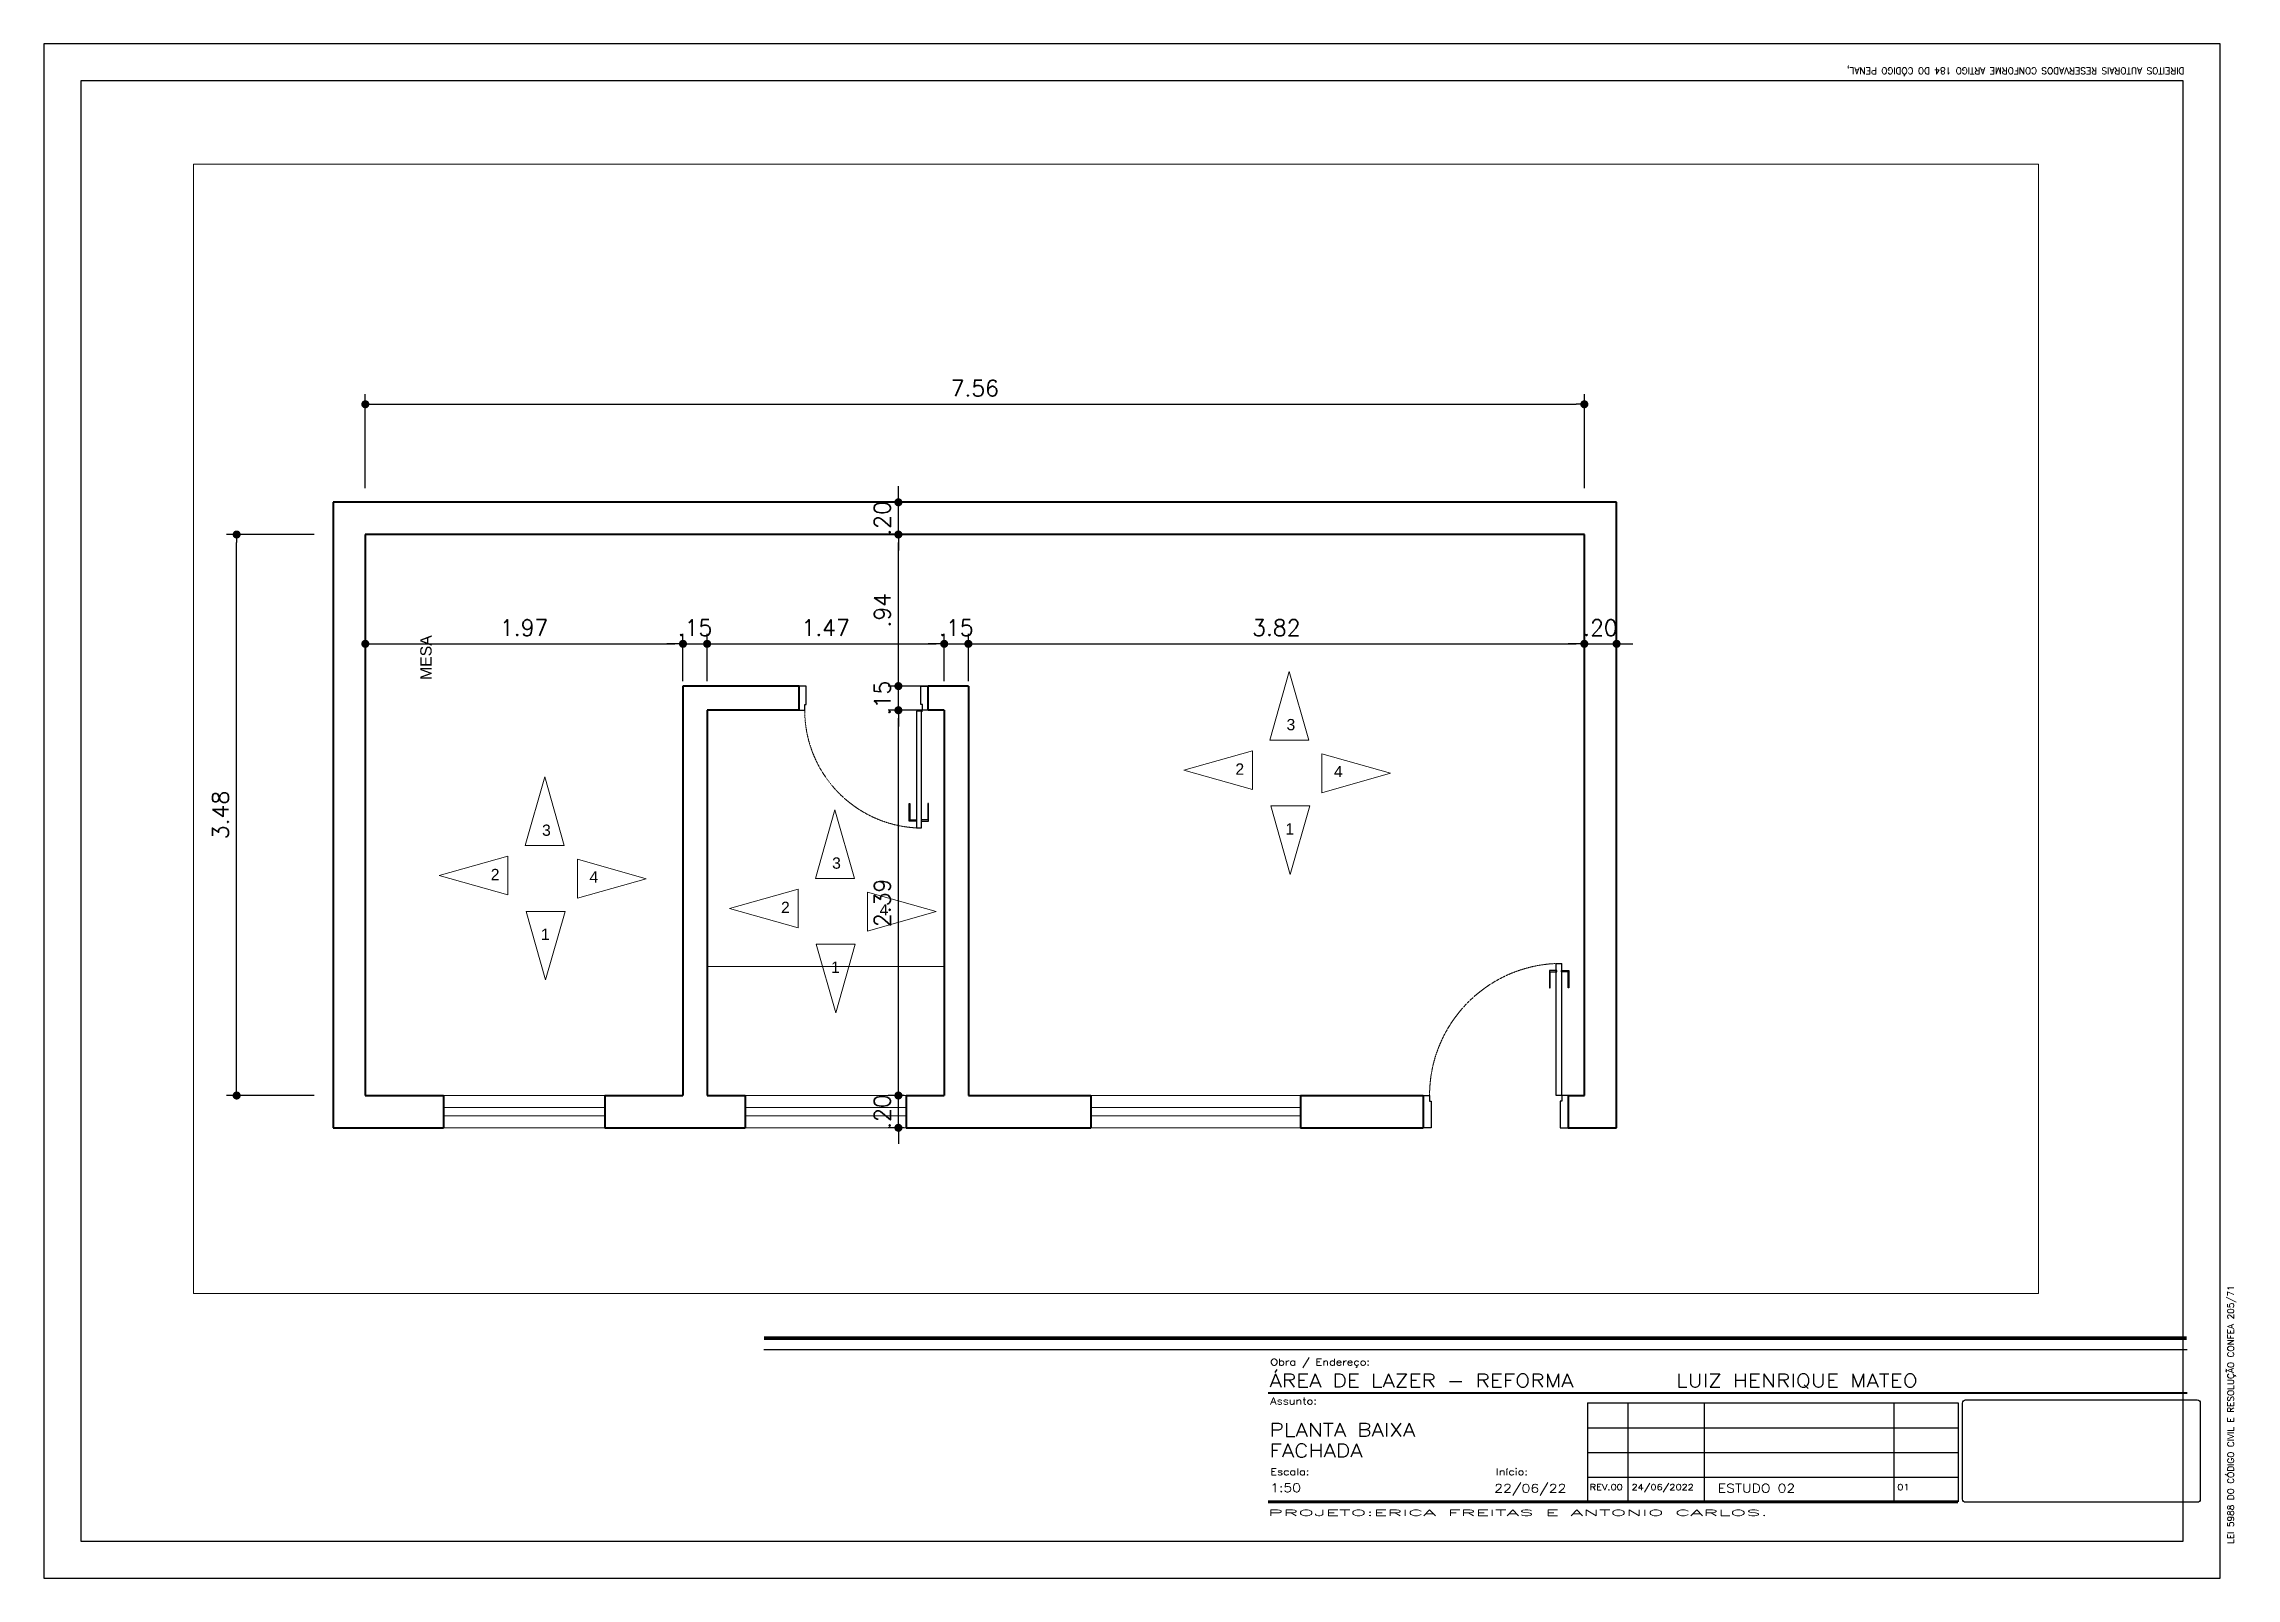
# Paper-space layout 'FL A3' of a CAD drawing. Header units: millimetres. Extents: x 527 to 938, y -35 to 253.
# The model-space entities are those that its viewports show. They can reach past a viewport. Long polylines and large blocks are cut down to what shows.
import ezdxf
from ezdxf.enums import TextEntityAlignment as Align

# ---------------------------------------------------------------- set-up
doc = ezdxf.new("R2010")
doc.units = ezdxf.units.MM
doc.header["$LTSCALE"] = 0.5
doc.header["$PDMODE"] = 3
doc.linetypes.add('HIDDEN', pattern=[0.375, 0.25, -0.125])
doc.linetypes.add('HIDDEN2', pattern=[4.7625, 3.175, -1.5875])
for name, color, linetype, lineweight in [('A-TRACEJADO', 251, 'HIDDEN2', 18), ('Alvenaria-alta', 5, 'Continuous', 50), ('Alvenaria-baixa', 3, 'Continuous', 20), ('ARQ cota externa', 1, 'Continuous', 15), ('ARQ Esquadria 2', 2, 'Continuous', 20), ('ARQ Mobiliario', 34, 'Continuous', 13), ('Linha-projeção', 8, 'HIDDEN', 15), ('TEXTO 01', 1, 'Continuous', 18)]:
    doc.layers.add(name, color=color, linetype=linetype, lineweight=lineweight)
for name, color, linetype in [('AI-Folha', 1, 'Continuous'), ('DETALHE', 2, 'Continuous'), ('PORTAS', 2, 'Continuous')]:
    doc.layers.add(name, color=color, linetype=linetype)
doc.layers.add('VIEW PORT', color=5, linetype='Continuous', plot=False)
doc.styles.add('arial 7', font='arial.ttf', dxfattribs={"height": 0.07})
doc.styles.add('CARIMBO', font='romans.shx')
doc.styles.add('ROMANS', font='romans.shx', dxfattribs={"height": 1.4})
doc.styles.add('RS', font='ROMANS.SHX', dxfattribs={"width": 1.1})
doc.styles.add('RS50', font='romans.shx', dxfattribs={"height": 0.1})
doc.dimstyles.new('Cota 50', dxfattribs={"dimscale": 0.05, "dimtxt": 0.1, "dimasz": 1, "dimexe": 1.25, "dimexo": 0.625, "dimgap": 1, "dimtad": 1, "dimzin": 4, "dimdsep": 46, "dimtxsty": 'RS50', "dimblk": 'DOT', "dimcen": 0.1, "dimclrd": 256, "dimclre": 256, "dimclrt": 256, "dimadec": 0, "dimazin": 0, "dimtfac": 1, "dimtix": 1, "dimtmove": 0, "dimatfit": 3, "dimldrblk": 'DOT', "dimfxl": 1.25, "dimarcsym": 0})

# ---------------------------------------------------------------- blocks, each defined once
blk = doc.blocks.new('_Dot')
at = {"color": 0, "linetype": 'ByBlock', "lineweight": -2}
blk.add_line((-0.5, 0), (-1, 0), dxfattribs=at)
at = {"color": 0, "linetype": 'ByBlock', "const_width": 0.5}
blk.add_lwpolyline([(-0.25, 0, 1), (0.25, 0, 1)], format="xyb", close=True, dxfattribs=at)
blk = doc.blocks.new('*D187')
at = {"layer": 'ARQ cota externa', "lineweight": -2, "transparency": 16777216}
for p, q in [((29.431, 51.399), (28.887, 51.399)), ((28.95, 47.969), (28.95, 51.349)), ((29.431, 47.919), (28.887, 47.919))]:
    blk.add_line(p, q, dxfattribs=at)
at = {"layer": 'DEFPOINTS', "color": 0, "transparency": 16777216}
for p in [(28.95, 51.399), (29.462, 51.399), (29.462, 47.919)]:
    blk.add_point(p, dxfattribs=at)
at = {"layer": 'ARQ cota externa', "lineweight": -2, "transparency": 16777216, "xscale": 0.05, "yscale": 0.05, "zscale": 0.05}
for p, rotation in [((28.95, 51.399), 90), ((28.95, 47.919), 270)]:
    blk.add_blockref('_Dot', p, dxfattribs=dict(at, rotation=rotation))
at = {"layer": 'ARQ cota externa', "transparency": 16777216, "insert": (28.85, 49.659), "char_height": 0.1, "attachment_point": 5, "rotation": 90, "style": 'RS50'}
blk.add_mtext('3.48', dxfattribs=at)
blk = doc.blocks.new('*D188')
at = {"layer": 'ARQ cota externa', "lineweight": -2, "transparency": 16777216}
for p, q in [((29.748, 51.686), (29.748, 52.27)), ((37.308, 51.686), (37.308, 52.27)), ((29.798, 52.207), (37.258, 52.207))]:
    blk.add_line(p, q, dxfattribs=at)
at = {"layer": 'DEFPOINTS', "color": 0, "transparency": 16777216}
for p in [(37.308, 52.207), (29.748, 51.654), (37.308, 51.654)]:
    blk.add_point(p, dxfattribs=at)
at = {"layer": 'ARQ cota externa', "lineweight": -2, "transparency": 16777216, "xscale": 0.05, "yscale": 0.05, "zscale": 0.05, "rotation": 180}
blk.add_blockref('_Dot', (29.748, 52.207), dxfattribs=at)
at = {"layer": 'ARQ cota externa', "lineweight": -2, "transparency": 16777216, "xscale": 0.05, "yscale": 0.05, "zscale": 0.05}
blk.add_blockref('_Dot', (37.308, 52.207), dxfattribs=at)
at = {"layer": 'ARQ cota externa', "transparency": 16777216, "insert": (33.528, 52.307), "char_height": 0.1, "attachment_point": 5, "style": 'RS50'}
blk.add_mtext('7.56', dxfattribs=at)
blk = doc.blocks.new('*D192')
at = {"layer": 'ARQ cota externa', "lineweight": -2, "transparency": 16777216}
for p, q in [((29.748, 50.597), (29.748, 50.783)), ((29.798, 50.721), (31.668, 50.721)), ((31.718, 50.49), (31.718, 50.783))]:
    blk.add_line(p, q, dxfattribs=at)
at = {"layer": 'DEFPOINTS', "color": 0, "transparency": 16777216}
for p in [(31.718, 50.721), (29.748, 50.566), (31.718, 50.459)]:
    blk.add_point(p, dxfattribs=at)
at = {"layer": 'ARQ cota externa', "lineweight": -2, "transparency": 16777216, "xscale": 0.05, "yscale": 0.05, "zscale": 0.05, "rotation": 180}
blk.add_blockref('_Dot', (29.748, 50.721), dxfattribs=at)
at = {"layer": 'ARQ cota externa', "lineweight": -2, "transparency": 16777216, "xscale": 0.05, "yscale": 0.05, "zscale": 0.05}
blk.add_blockref('_Dot', (31.718, 50.721), dxfattribs=at)
at = {"layer": 'ARQ cota externa', "transparency": 16777216, "insert": (30.733, 50.821), "char_height": 0.1, "attachment_point": 5, "style": 'RS50'}
blk.add_mtext('1.97', dxfattribs=at)
blk = doc.blocks.new('*D193')
at = {"layer": 'ARQ cota externa', "lineweight": -2, "transparency": 16777216}
for p, q in [((31.668, 50.721), (31.618, 50.721)), ((31.718, 50.49), (31.718, 50.783)), ((31.718, 50.721), (31.868, 50.721)), ((31.868, 50.49), (31.868, 50.783)), ((31.918, 50.721), (31.968, 50.721))]:
    blk.add_line(p, q, dxfattribs=at)
at = {"layer": 'DEFPOINTS', "color": 0, "transparency": 16777216}
for p in [(31.868, 50.721), (31.718, 50.459), (31.868, 50.459)]:
    blk.add_point(p, dxfattribs=at)
at = {"layer": 'ARQ cota externa', "lineweight": -2, "transparency": 16777216, "xscale": 0.05, "yscale": 0.05, "zscale": 0.05}
blk.add_blockref('_Dot', (31.718, 50.721), dxfattribs=at)
at = {"layer": 'ARQ cota externa', "lineweight": -2, "transparency": 16777216, "xscale": 0.05, "yscale": 0.05, "zscale": 0.05, "rotation": 180}
blk.add_blockref('_Dot', (31.868, 50.721), dxfattribs=at)
at = {"layer": 'ARQ cota externa', "transparency": 16777216, "insert": (31.793, 50.821), "char_height": 0.1, "attachment_point": 5, "style": 'RS50'}
blk.add_mtext('.15', dxfattribs=at)
blk = doc.blocks.new('*D189')
at = {"layer": 'ARQ cota externa', "lineweight": -2, "transparency": 16777216}
for p, q in [((31.868, 50.49), (31.868, 50.783)), ((31.918, 50.721), (33.288, 50.721)), ((33.338, 50.49), (33.338, 50.783))]:
    blk.add_line(p, q, dxfattribs=at)
at = {"layer": 'DEFPOINTS', "color": 0, "transparency": 16777216}
for p in [(33.338, 50.721), (31.868, 50.459), (33.338, 50.459)]:
    blk.add_point(p, dxfattribs=at)
at = {"layer": 'ARQ cota externa', "lineweight": -2, "transparency": 16777216, "xscale": 0.05, "yscale": 0.05, "zscale": 0.05, "rotation": 180}
blk.add_blockref('_Dot', (31.868, 50.721), dxfattribs=at)
at = {"layer": 'ARQ cota externa', "lineweight": -2, "transparency": 16777216, "xscale": 0.05, "yscale": 0.05, "zscale": 0.05}
blk.add_blockref('_Dot', (33.338, 50.721), dxfattribs=at)
at = {"layer": 'ARQ cota externa', "transparency": 16777216, "insert": (32.603, 50.821), "char_height": 0.1, "attachment_point": 5, "style": 'RS50'}
blk.add_mtext('1.47', dxfattribs=at)
blk = doc.blocks.new('*D194')
at = {"layer": 'ARQ cota externa', "lineweight": -2, "transparency": 16777216}
for p, q in [((33.288, 50.721), (33.238, 50.721)), ((33.338, 50.49), (33.338, 50.783)), ((33.338, 50.721), (33.488, 50.721)), ((33.488, 50.49), (33.488, 50.783)), ((33.538, 50.721), (33.588, 50.721))]:
    blk.add_line(p, q, dxfattribs=at)
at = {"layer": 'DEFPOINTS', "color": 0, "transparency": 16777216}
for p in [(33.488, 50.721), (33.338, 50.459), (33.488, 50.459)]:
    blk.add_point(p, dxfattribs=at)
at = {"layer": 'ARQ cota externa', "lineweight": -2, "transparency": 16777216, "xscale": 0.05, "yscale": 0.05, "zscale": 0.05}
blk.add_blockref('_Dot', (33.338, 50.721), dxfattribs=at)
at = {"layer": 'ARQ cota externa', "lineweight": -2, "transparency": 16777216, "xscale": 0.05, "yscale": 0.05, "zscale": 0.05, "rotation": 180}
blk.add_blockref('_Dot', (33.488, 50.721), dxfattribs=at)
at = {"layer": 'ARQ cota externa', "transparency": 16777216, "insert": (33.413, 50.821), "char_height": 0.1, "attachment_point": 5, "style": 'RS50'}
blk.add_mtext('.15', dxfattribs=at)
blk = doc.blocks.new('*D190')
at = {"layer": 'ARQ cota externa', "lineweight": -2, "transparency": 16777216}
for p, q in [((33.488, 50.49), (33.488, 50.783)), ((33.538, 50.721), (37.258, 50.721)), ((37.308, 50.49), (37.308, 50.783))]:
    blk.add_line(p, q, dxfattribs=at)
at = {"layer": 'DEFPOINTS', "color": 0, "transparency": 16777216}
for p in [(37.308, 50.721), (33.488, 50.459), (37.308, 50.459)]:
    blk.add_point(p, dxfattribs=at)
at = {"layer": 'ARQ cota externa', "lineweight": -2, "transparency": 16777216, "xscale": 0.05, "yscale": 0.05, "zscale": 0.05, "rotation": 180}
blk.add_blockref('_Dot', (33.488, 50.721), dxfattribs=at)
at = {"layer": 'ARQ cota externa', "lineweight": -2, "transparency": 16777216, "xscale": 0.05, "yscale": 0.05, "zscale": 0.05}
blk.add_blockref('_Dot', (37.308, 50.721), dxfattribs=at)
at = {"layer": 'ARQ cota externa', "transparency": 16777216, "insert": (35.398, 50.821), "char_height": 0.1, "attachment_point": 5, "style": 'RS50'}
blk.add_mtext('3.82', dxfattribs=at)
blk = doc.blocks.new('*D191')
at = {"layer": 'ARQ cota externa', "lineweight": -2, "transparency": 16777216}
for p, q in [((37.258, 50.721), (37.208, 50.721)), ((37.308, 50.49), (37.308, 50.783)), ((37.308, 50.721), (37.508, 50.721)), ((37.508, 50.752), (37.508, 50.783)), ((37.558, 50.721), (37.608, 50.721))]:
    blk.add_line(p, q, dxfattribs=at)
at = {"layer": 'DEFPOINTS', "color": 0, "transparency": 16777216}
for p in [(37.508, 50.721), (37.508, 50.721), (37.308, 50.459)]:
    blk.add_point(p, dxfattribs=at)
at = {"layer": 'ARQ cota externa', "lineweight": -2, "transparency": 16777216, "xscale": 0.05, "yscale": 0.05, "zscale": 0.05}
blk.add_blockref('_Dot', (37.308, 50.721), dxfattribs=at)
at = {"layer": 'ARQ cota externa', "lineweight": -2, "transparency": 16777216, "xscale": 0.05, "yscale": 0.05, "zscale": 0.05, "rotation": 180}
blk.add_blockref('_Dot', (37.508, 50.721), dxfattribs=at)
at = {"layer": 'ARQ cota externa', "transparency": 16777216, "insert": (37.408, 50.821), "char_height": 0.1, "attachment_point": 5, "style": 'RS50'}
blk.add_mtext('.20', dxfattribs=at)
blk = doc.blocks.new('*D182')
at = {"layer": 'ARQ cota externa', "lineweight": -2, "transparency": 16777216}
for p, q in [((33.054, 47.969), (33.054, 48.019)), ((33.089, 47.919), (32.991, 47.919)), ((33.054, 47.719), (33.054, 47.919)), ((33.089, 47.719), (32.991, 47.719)), ((33.054, 47.669), (33.054, 47.619))]:
    blk.add_line(p, q, dxfattribs=at)
at = {"layer": 'DEFPOINTS', "color": 0, "transparency": 16777216}
for p in [(33.054, 47.919), (33.121, 47.919), (33.121, 47.719)]:
    blk.add_point(p, dxfattribs=at)
at = {"layer": 'ARQ cota externa', "lineweight": -2, "transparency": 16777216, "xscale": 0.05, "yscale": 0.05, "zscale": 0.05}
for p, rotation in [((33.054, 47.919), 270), ((33.054, 47.719), 90)]:
    blk.add_blockref('_Dot', p, dxfattribs=dict(at, rotation=rotation))
at = {"layer": 'ARQ cota externa', "transparency": 16777216, "insert": (32.954, 47.819), "char_height": 0.1, "attachment_point": 5, "rotation": 90, "style": 'RS50'}
blk.add_mtext('.20', dxfattribs=at)
blk = doc.blocks.new('*D183')
at = {"layer": 'ARQ cota externa', "lineweight": -2, "transparency": 16777216}
for p, q in [((33.307, 50.309), (32.991, 50.309)), ((33.054, 47.969), (33.054, 50.259)), ((33.089, 47.919), (32.991, 47.919))]:
    blk.add_line(p, q, dxfattribs=at)
at = {"layer": 'DEFPOINTS', "color": 0, "transparency": 16777216}
for p in [(33.054, 50.309), (33.338, 50.309), (33.121, 47.919)]:
    blk.add_point(p, dxfattribs=at)
at = {"layer": 'ARQ cota externa', "lineweight": -2, "transparency": 16777216, "xscale": 0.05, "yscale": 0.05, "zscale": 0.05}
for p, rotation in [((33.054, 50.309), 90), ((33.054, 47.919), 270)]:
    blk.add_blockref('_Dot', p, dxfattribs=dict(at, rotation=rotation))
at = {"layer": 'ARQ cota externa', "transparency": 16777216, "insert": (32.954, 49.114), "char_height": 0.1, "attachment_point": 5, "rotation": 90, "style": 'RS50'}
blk.add_mtext('2.39', dxfattribs=at)
blk = doc.blocks.new('*D184')
at = {"layer": 'ARQ cota externa', "lineweight": -2, "transparency": 16777216}
for p, q in [((33.307, 50.459), (32.991, 50.459)), ((33.054, 50.509), (33.054, 50.559)), ((33.054, 50.309), (33.054, 50.459)), ((33.307, 50.309), (32.991, 50.309)), ((33.054, 50.259), (33.054, 50.209))]:
    blk.add_line(p, q, dxfattribs=at)
at = {"layer": 'DEFPOINTS', "color": 0, "transparency": 16777216}
for p in [(33.054, 50.459), (33.338, 50.459), (33.338, 50.309)]:
    blk.add_point(p, dxfattribs=at)
at = {"layer": 'ARQ cota externa', "lineweight": -2, "transparency": 16777216, "xscale": 0.05, "yscale": 0.05, "zscale": 0.05}
for p, rotation in [((33.054, 50.459), 270), ((33.054, 50.309), 90)]:
    blk.add_blockref('_Dot', p, dxfattribs=dict(at, rotation=rotation))
at = {"layer": 'ARQ cota externa', "transparency": 16777216, "insert": (32.954, 50.384), "char_height": 0.1, "attachment_point": 5, "rotation": 90, "style": 'RS50'}
blk.add_mtext('.15', dxfattribs=at)
blk = doc.blocks.new('*D185')
at = {"layer": 'ARQ cota externa', "lineweight": -2, "transparency": 16777216}
for p, q in [((33.023, 51.399), (32.991, 51.399)), ((33.054, 50.509), (33.054, 51.349)), ((33.307, 50.459), (32.991, 50.459))]:
    blk.add_line(p, q, dxfattribs=at)
at = {"layer": 'DEFPOINTS', "color": 0, "transparency": 16777216}
for p in [(33.054, 51.399), (33.054, 51.399), (33.338, 50.459)]:
    blk.add_point(p, dxfattribs=at)
at = {"layer": 'ARQ cota externa', "lineweight": -2, "transparency": 16777216, "xscale": 0.05, "yscale": 0.05, "zscale": 0.05}
for p, rotation in [((33.054, 51.399), 90), ((33.054, 50.459), 270)]:
    blk.add_blockref('_Dot', p, dxfattribs=dict(at, rotation=rotation))
at = {"layer": 'ARQ cota externa', "transparency": 16777216, "insert": (32.954, 50.929), "char_height": 0.1, "attachment_point": 5, "rotation": 90, "style": 'RS50'}
blk.add_mtext('.94', dxfattribs=at)
blk = doc.blocks.new('*D186')
at = {"layer": 'ARQ cota externa', "lineweight": -2, "transparency": 16777216}
for p, q in [((33.054, 51.649), (33.054, 51.699)), ((33.023, 51.599), (32.991, 51.599)), ((33.054, 51.399), (33.054, 51.599)), ((33.023, 51.399), (32.991, 51.399)), ((33.054, 51.349), (33.054, 51.299))]:
    blk.add_line(p, q, dxfattribs=at)
at = {"layer": 'DEFPOINTS', "color": 0, "transparency": 16777216}
for p in [(33.054, 51.599), (33.054, 51.599), (33.054, 51.399)]:
    blk.add_point(p, dxfattribs=at)
at = {"layer": 'ARQ cota externa', "lineweight": -2, "transparency": 16777216, "xscale": 0.05, "yscale": 0.05, "zscale": 0.05}
for p, rotation in [((33.054, 51.599), 270), ((33.054, 51.399), 90)]:
    blk.add_blockref('_Dot', p, dxfattribs=dict(at, rotation=rotation))
at = {"layer": 'ARQ cota externa', "transparency": 16777216, "insert": (32.954, 51.499), "char_height": 0.1, "attachment_point": 5, "rotation": 90, "style": 'RS50'}
blk.add_mtext('.20', dxfattribs=at)
blk = doc.blocks.new('P70')
at = {"layer": 'A-TRACEJADO'}
blk.add_arc((-0.149, -0.033), 0.732, 183.0662, 269.9559, dxfattribs=at)
at = {"layer": 'DETALHE', "color": 1}
for points in [[(-0.837, -0.042), (-0.837, 0.003), (-0.728, 0.003), (-0.728, -0.001), (-0.829, -0.001), (-0.829, -0.042)], [(-0.837, -0.072), (-0.837, -0.117), (-0.728, -0.117), (-0.728, -0.113), (-0.829, -0.113), (-0.829, -0.072)]]:
    blk.add_lwpolyline(points, close=True, dxfattribs=at)
at = {"layer": 'DETALHE', "color": 2}
for points in [[(-0.15, 0), (-0.15, -0.035), (-0.115, -0.035), (-0.115, -0.045), (0, -0.045), (0, 0)], [(-0.15, -0.8), (-0.15, -0.765), (-0.115, -0.765), (-0.115, -0.755), (0, -0.755), (0, -0.8)]]:
    blk.add_lwpolyline(points, close=True, dxfattribs=at)
blk.add_lwpolyline([(-0.88, -0.072), (-0.88, -0.041), (-0.156, -0.041), (-0.156, -0.072), (-0.88, -0.072)], dxfattribs=at)
blk.add_circle((-0.153, -0.038), 0.00326, dxfattribs=at)

msp = doc.modelspace()

# ---------------------------------------------------------------- linework, layer by layer
at = {"layer": 'Alvenaria-alta'}
for p, q in [((37.508, 51.599), (29.548, 51.599)), ((29.548, 51.599), (29.548, 47.719)), ((37.508, 47.719), (37.508, 51.599)), ((37.308, 51.399), (29.748, 51.399)), ((29.748, 51.399), (29.748, 47.919)), ((37.308, 47.919), (37.308, 51.399)), ((32.438, 50.459), (31.718, 50.459)), ((31.718, 50.459), (31.718, 47.919)), ((32.438, 50.309), (32.438, 50.459)), ((33.488, 50.459), (33.238, 50.459)), ((33.238, 50.309), (33.238, 50.459)), ((33.488, 50.459), (33.488, 47.919)), ((32.438, 50.309), (31.868, 50.309)), ((31.868, 50.309), (31.868, 47.919)), ((33.338, 50.309), (33.238, 50.309)), ((33.338, 50.309), (33.338, 47.919)), ((29.748, 47.919), (30.233, 47.919)), ((30.233, 47.919), (30.233, 47.719)), ((31.233, 47.919), (31.718, 47.919)), ((31.233, 47.919), (31.233, 47.719)), ((31.868, 47.919), (32.103, 47.919)), ((32.103, 47.919), (32.103, 47.719)), ((33.103, 47.919), (33.338, 47.919)), ((33.103, 47.919), (33.103, 47.719)), ((33.488, 47.919), (34.248, 47.919)), ((34.248, 47.919), (34.248, 47.719)), ((35.548, 47.919), (36.308, 47.919)), ((35.548, 47.919), (35.548, 47.719)), ((36.308, 47.919), (36.308, 47.719)), ((37.208, 47.919), (37.308, 47.919)), ((37.208, 47.919), (37.208, 47.719)), ((29.548, 47.719), (30.233, 47.719)), ((31.233, 47.719), (32.103, 47.719)), ((33.103, 47.719), (34.248, 47.719)), ((35.548, 47.719), (36.308, 47.719)), ((37.208, 47.719), (37.508, 47.719))]:
    msp.add_line(p, q, dxfattribs=at)
at = {"layer": 'ARQ Esquadria 2'}
for p, q in [((30.233, 47.919), (31.233, 47.919)), ((32.103, 47.919), (33.103, 47.919)), ((34.248, 47.919), (35.548, 47.919)), ((30.233, 47.844), (31.233, 47.844)), ((30.233, 47.794), (31.233, 47.794)), ((32.103, 47.844), (33.103, 47.844)), ((32.103, 47.794), (33.103, 47.794)), ((34.248, 47.844), (35.548, 47.844)), ((34.248, 47.794), (35.548, 47.794)), ((30.233, 47.719), (31.233, 47.719)), ((32.103, 47.719), (33.103, 47.719)), ((34.248, 47.719), (35.548, 47.719))]:
    msp.add_line(p, q, dxfattribs=at)
at = {"layer": 'ARQ Mobiliario'}
msp.add_line((31.868, 48.719), (33.338, 48.719), dxfattribs=at)
at = {"layer": 'DETALHE', "color": 1}
for points in [[(37.137, 48.695), (37.092, 48.695), (37.092, 48.587), (37.096, 48.587), (37.096, 48.687), (37.137, 48.687)], [(37.167, 48.695), (37.212, 48.695), (37.212, 48.587), (37.208, 48.587), (37.208, 48.687), (37.167, 48.687)]]:
    msp.add_lwpolyline(points, close=True, dxfattribs=at)
at = {"layer": 'Linha-projeção', "linetype": 'HIDDEN2'}
msp.add_arc((37.168, 47.919), 0.82, 92.4441, 180, dxfattribs=at)
at = {"layer": 'PORTAS'}
for p, q in [((37.133, 47.919), (37.133, 48.739)), ((37.133, 48.739), (37.168, 48.739)), ((37.168, 47.919), (37.168, 48.739)), ((36.308, 47.919), (36.348, 47.919)), ((36.348, 47.919), (36.348, 47.884)), ((36.348, 47.884), (36.358, 47.884)), ((36.358, 47.884), (36.358, 47.719)), ((37.208, 47.919), (37.133, 47.919)), ((37.168, 47.884), (37.158, 47.884)), ((37.158, 47.884), (37.158, 47.719)), ((37.208, 47.919), (37.168, 47.919)), ((37.168, 47.919), (37.168, 47.884)), ((36.358, 47.719), (36.308, 47.719)), ((37.158, 47.719), (37.208, 47.719))]:
    msp.add_line(p, q, dxfattribs=at)
at = {"layer": 'TEXTO 01'}
for p, q in [((35.478, 50.549), (35.358, 50.124)), ((35.599, 50.124), (35.478, 50.549)), ((35.25, 50.058), (34.825, 49.938)), ((36.106, 49.918), (35.681, 50.039)), ((34.825, 49.938), (35.25, 49.817)), ((35.681, 49.797), (36.106, 49.918)), ((30.861, 49.895), (30.74, 49.47)), ((30.981, 49.47), (30.861, 49.895)), ((32.66, 49.691), (32.539, 49.266)), ((32.781, 49.266), (32.66, 49.691)), ((35.363, 49.716), (35.484, 49.291)), ((35.484, 49.291), (35.605, 49.716)), ((30.632, 49.404), (30.207, 49.284)), ((31.489, 49.264), (31.064, 49.385)), ((30.207, 49.284), (30.632, 49.163)), ((31.064, 49.143), (31.489, 49.264)), ((32.432, 49.2), (32.007, 49.079)), ((33.288, 49.06), (32.863, 49.181)), ((30.745, 49.061), (30.866, 48.637)), ((30.866, 48.637), (30.987, 49.061)), ((32.007, 49.079), (32.432, 48.959)), ((32.863, 48.939), (33.288, 49.06)), ((32.545, 48.857), (32.666, 48.432)), ((32.666, 48.432), (32.786, 48.857))]:
    msp.add_line(p, q, dxfattribs=at)
for points in [[(35.25, 50.058), (35.25, 49.817)], [(35.599, 50.124), (35.358, 50.124)], [(35.681, 49.797), (35.681, 50.039)], [(35.363, 49.716), (35.605, 49.716)], [(30.632, 49.404), (30.632, 49.163)], [(30.981, 49.47), (30.74, 49.47)], [(31.064, 49.143), (31.064, 49.385)], [(32.781, 49.266), (32.539, 49.266)], [(32.432, 49.2), (32.432, 48.959)], [(32.863, 48.939), (32.863, 49.181)], [(30.745, 49.061), (30.987, 49.061)], [(32.545, 48.857), (32.786, 48.857)]]:
    msp.add_lwpolyline(points, dxfattribs=at)

# ---------------------------------------------------------------- block references
at = {"layer": 'Alvenaria-baixa', "xscale": -1, "rotation": 270}
msp.add_blockref('P70', (33.238, 50.459), dxfattribs=at)

# ---------------------------------------------------------------- texts
at = {"layer": 'ARQ cota externa', "insert": (30.089, 50.497), "char_height": 0.07, "attachment_point": 1, "rotation": 90, "style": 'arial 7'}
msp.add_mtext_dynamic_manual_height_columns('MESA', width=0.43258, gutter_width=0.35, heights=[0], dxfattribs=at)
at = {"layer": 'TEXTO 01', "char_height": 0.07, "attachment_point": 1, "style": 'arial 7'}
for s, insert in [('3', (35.461, 50.255)), ('2', (35.144, 49.979)), ('4', (35.755, 49.964)), ('3', (30.844, 49.6)), ('1', (35.454, 49.608)), ('3', (32.643, 49.396)), ('2', (30.526, 49.325)), ('4', (31.138, 49.31)), ('2', (32.326, 49.121)), ('4', (32.937, 49.106)), ('1', (30.837, 48.954)), ('1', (32.636, 48.75))]:
    msp.add_mtext_dynamic_manual_height_columns(s, width=0.18648, gutter_width=0.35, heights=[0], dxfattribs=dict(at, insert=insert))

# ---------------------------------------------------------------- dimensions: what is measured, and where the dimension line sits
at = {"layer": 'ARQ cota externa'}
for base, p1, p2, picture, middle in [((37.308, 52.207), (29.748, 51.654), (37.308, 51.654), '*D188', (33.528, 52.307)), ((31.718, 50.721), (29.748, 50.566), (31.718, 50.459), '*D192', (30.733, 50.821))]:
    dim = msp.add_linear_dim(base=base, p1=p1, p2=p2, dimstyle='Cota 50', dxfattribs=at)
    dim.commit()
    dim.dimension.update_dxf_attribs({"geometry": picture, "text_midpoint": middle})
for base, p1, p2, picture, middle in [((33.054, 51.599), (33.054, 51.399), (33.054, 51.599), '*D186', (32.954, 51.499)), ((33.054, 51.399), (33.338, 50.459), (33.054, 51.399), '*D185', (32.954, 50.929)), ((33.054, 50.459), (33.338, 50.309), (33.338, 50.459), '*D184', (32.954, 50.384)), ((33.054, 50.309), (33.121, 47.919), (33.338, 50.309), '*D183', (32.954, 49.114))]:
    dim = msp.add_linear_dim(base=base, p1=p1, p2=p2, angle=90, dimstyle='Cota 50', override={"dimtmove": 1}, dxfattribs=at)
    dim.commit()
    dim.dimension.update_dxf_attribs({"geometry": picture, "text_midpoint": middle})
for base, p1, p2, picture, middle in [((28.95, 51.399), (29.462, 47.919), (29.462, 51.399), '*D187', (28.85, 49.659)), ((33.054, 47.919), (33.121, 47.719), (33.121, 47.919), '*D182', (32.954, 47.819))]:
    dim = msp.add_linear_dim(base=base, p1=p1, p2=p2, angle=90, dimstyle='Cota 50', dxfattribs=at)
    dim.commit()
    dim.dimension.update_dxf_attribs({"geometry": picture, "text_midpoint": middle})
for base, p1, p2, picture, middle in [((31.868, 50.721), (31.718, 50.459), (31.868, 50.459), '*D193', (31.793, 50.821)), ((33.338, 50.721), (31.868, 50.459), (33.338, 50.459), '*D189', (32.603, 50.821)), ((33.488, 50.721), (33.338, 50.459), (33.488, 50.459), '*D194', (33.413, 50.821)), ((37.308, 50.721), (33.488, 50.459), (37.308, 50.459), '*D190', (35.398, 50.821)), ((37.508, 50.721), (37.308, 50.459), (37.508, 50.721), '*D191', (37.408, 50.821))]:
    dim = msp.add_linear_dim(base=base, p1=p1, p2=p2, dimstyle='Cota 50', override={"dimtmove": 1}, dxfattribs=at)
    dim.commit()
    dim.dimension.update_dxf_attribs({"geometry": picture, "text_midpoint": middle})

psp = doc.layouts.new('FL A3')

# ---------------------------------------------------------------- linework, layer by layer
at = {"layer": 'AI-Folha'}
for points in [[(935.19, -34.76), (935.19, 253.42), (526.51, 253.42), (526.51, -34.76)], [(928.27, -27.84), (928.27, 246.5), (533.43, 246.5), (533.43, -27.84)]]:
    psp.add_lwpolyline(points, close=True, dxfattribs=at)
psp.add_lwpolyline([(886.81, -19.93), (886.81, -1.87, -0.414214), (887.39, -1.28), (930.88, -1.28, -0.414214), (931.46, -1.87), (931.46, -19.93, -0.414214), (930.88, -20.52), (887.39, -20.52, -0.414214)], format="xyb", close=True, dxfattribs=at)
at = {"layer": 'VIEW PORT'}
psp.add_line((661.73, 8.16), (929.02, 8.16), dxfattribs=at)
psp.add_line((661.73, 8.16), (929.02, 8.16), dxfattribs=at)
at = {"layer": 'VIEW PORT', "color": 1}
for p, q in [((816.4, -1.86), (885.96, -1.86)), ((816.4, -1.86), (816.4, -20.45)), ((823.95, -1.86), (823.95, -20.45)), ((838.27, -1.86), (838.27, -20.45)), ((873.88, -1.86), (873.88, -20.45)), ((885.96, -1.86), (885.96, -20.45)), ((816.4, -6.51), (885.96, -6.51)), ((816.4, -11.16), (885.96, -11.16)), ((816.4, -15.8), (885.96, -15.8))]:
    psp.add_line(p, q, dxfattribs=at)
at = {"layer": 'VIEW PORT'}
for points, const_width in [([(661.73, 10.32), (928.89, 10.32)], 0.651), ([(661.73, 10.32), (928.89, 10.32)], 0.651), ([(756.41, -20.45), (885.96, -20.45)], 0.559)]:
    psp.add_lwpolyline(points, dxfattribs=dict(at, const_width=const_width))
at = {"layer": 'VIEW PORT', "color": 1}
for points, const_width in [([(756.41, -0.01), (929.02, -0.01)], 0.372), ([(756.41, -20.45), (885.96, -20.45)], 0.559)]:
    psp.add_lwpolyline(points, dxfattribs=dict(at, const_width=const_width))

# ---------------------------------------------------------------- texts
at = {"layer": 'VIEW PORT', "color": 1, "style": 'RS'}
for s, rotation, p in [('DIREITOS AUTORAIS RESERVADOS CONFORME ARTIGO 184 DO CÓDIGO PENAL,', 180, (928.46, 248.97)), ('LEI 5988 DO CÓDIGO CIVIL E RESOLUÇÃO CONFEA 205/71', 90, (937.78, -28.32))]:
    psp.add_text(s, height=1.225, rotation=rotation, dxfattribs=at).set_placement(p)
at = {"layer": 'VIEW PORT', "color": 4, "style": 'ROMANS', "width": 1.2}
for s, p in [('ÁREA DE LAZER - REFORMA', (756.66, 1.1)), ('LUIZ HENRIQUE MATEO', (833.01, 1.1)), ('PLANTA BAIXA', (756.66, -8.13)), ('FACHADA', (756.66, -12.05))]:
    psp.add_text(s, height=2.5, dxfattribs=at).set_placement(p)
at = {"layer": 'VIEW PORT', "style": 'CARIMBO', "width": 1.2}
for s, height, p in [('Obra / Endereço:', 1.3011, (756.81, 5.16)), ('Assunto:', 1.301, (756.81, -2.14)), ('Escala:', 1.301, (756.81, -15.44)), ('Escala:', 1.301, (756.81, -15.44)), ('Início:', 1.301, (799.18, -15.44)), ('1:50', 1.606, (756.81, -18.59)), ('22/06/22', 1.606, (798.88, -18.69)), ('REV.00', 1.115, (816.8, -18.22)), ('24/06/2022', 1.115, (824.65, -18.22)), ('ESTUDO 02', 1.606, (840.85, -18.67)), ('01', 1.115, (874.58, -18.22))]:
    psp.add_text(s, height=height, dxfattribs=at).set_placement(p)
at = {"layer": 'VIEW PORT', "style": 'CARIMBO', "width": 2.481263}
psp.add_text('PROJETO:ERICA FREITAS E ANTONIO CARLOS.', height=1.1152, dxfattribs=at).set_placement((756.41, -23.05), (850.23, -23.05), align=Align.FIT)

# ---------------------------------------------------------------- viewports
at = {"layer": 'VIEW PORT'}
psp.add_viewport(center=(727.83, 124.77), size=(346.46, 212.1139), view_center_point=(34.403, 50.194), view_height=7.00531, dxfattribs=at)

doc.saveas('drawing.dxf')
